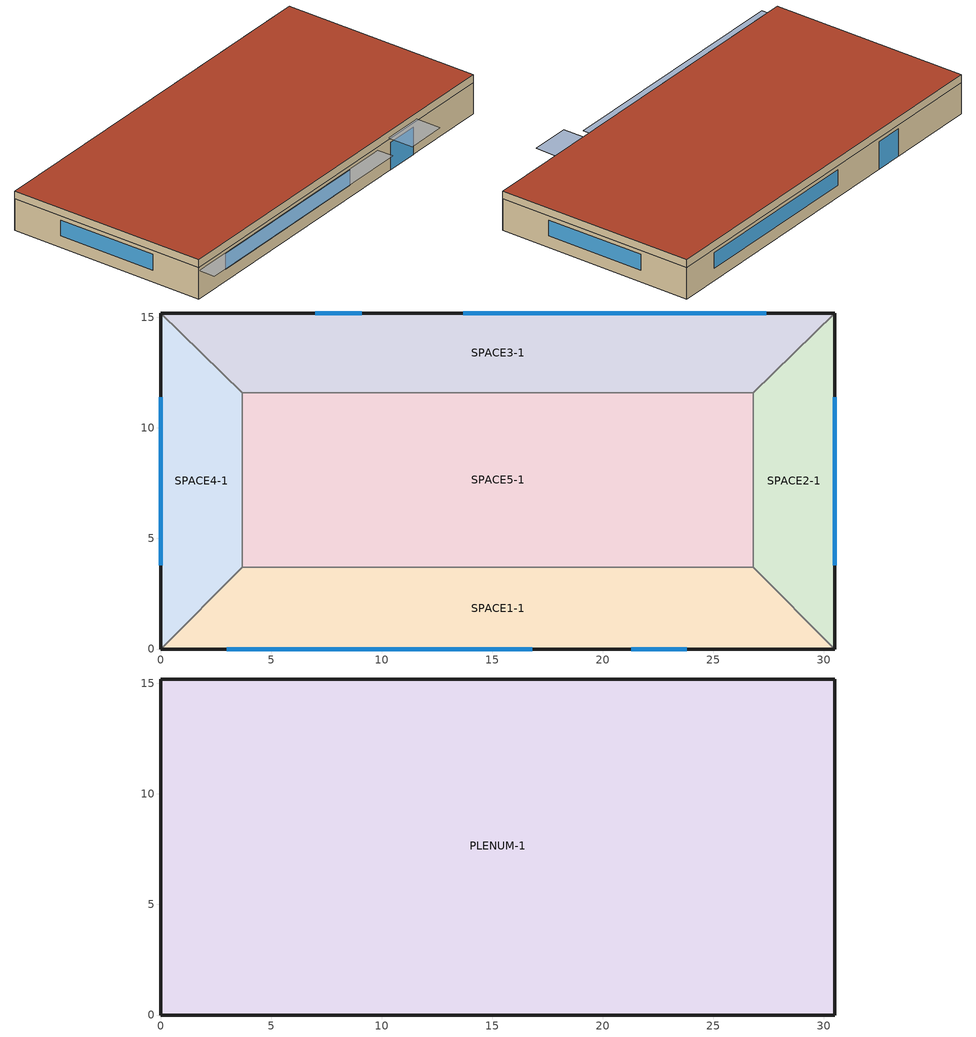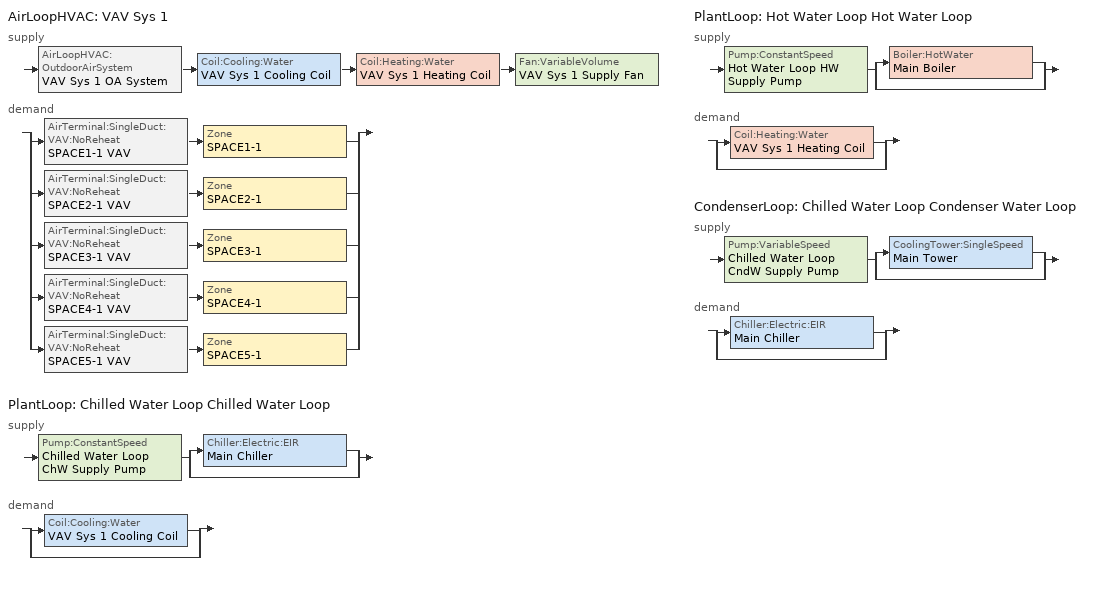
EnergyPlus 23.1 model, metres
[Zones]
SPACE3-1
 floor ground (FLOOR-SLAB-1): 26.8,11.6 3.7,11.6 0,15.2 30.5,15.2 z0
 wall outside (WALL-1): 30.5,15.2 0,15.2 z0:2.4
 wall to SPACE2-1 (INT-WALL-1): 26.8,11.6 30.5,15.2 z0:2.4
 wall to SPACE4-1 (INT-WALL-1): 0,15.2 3.7,11.6 z0:2.4
 wall to SPACE5-1 (INT-WALL-1): 3.7,11.6 26.8,11.6 z0:2.4
 window (Sgl Grey 3mm): 9.1,15.2 7,15.2 z0:2.1
 window (Dbl Clr 3mm/13mm Air): 27.4,15.2 13.7,15.2 z0.9:2.1
SPACE1-1
 floor ground (FLOOR-SLAB-1): 26.8,3.7 30.5,0 0,0 3.7,3.7 z0
 wall outside (WALL-1): 0,0 30.5,0 z0:2.4
 wall to SPACE2-1 (INT-WALL-1): 30.5,0 26.8,3.7 z0:2.4
 wall to SPACE4-1 (INT-WALL-1): 3.7,3.7 0,0 z0:2.4
 wall to SPACE5-1 (INT-WALL-1): 26.8,3.7 3.7,3.7 z0:2.4
 window (Sgl Grey 3mm): 21.3,0 23.8,0 z0:2.1
 window (Dbl Clr 3mm/13mm Air): 3,0 16.8,0 z0.9:2.1
SPACE2-1
 floor ground (FLOOR-SLAB-1): 26.8,11.6 30.5,15.2 30.5,0 26.8,3.7 z0
 wall outside (WALL-1): 30.5,0 30.5,15.2 z0:2.4
 wall to SPACE5-1 (INT-WALL-1): 26.8,11.6 26.8,3.7 z0:2.4
 window (Dbl Clr 3mm/13mm Air): 30.5,3.8 30.5,11.4 z0.9:2.1
SPACE4-1
 floor ground (FLOOR-SLAB-1): 3.7,3.7 0,0 0,15.2 3.7,11.6 z0
 wall outside (WALL-1): 0,15.2 0,0 z0:2.4
 wall to SPACE5-1 (INT-WALL-1): 3.7,3.7 3.7,11.6 z0:2.4
 window (Dbl Clr 3mm/13mm Air): 0,11.4 0,3.8 z0.9:2.1
SPACE5-1
 floor ground (FLOOR-SLAB-1): 26.8,11.6 26.8,3.7 3.7,3.7 3.7,11.6 z0
PLENUM-1
 floor to SPACE1-1 (CLNG-1): 26.8,3.7 30.5,0 0,0 3.7,3.7 z2.4
 floor to SPACE2-1 (CLNG-1): 26.8,11.6 30.5,15.2 30.5,0 26.8,3.7 z2.4
 floor to SPACE3-1 (CLNG-1): 26.8,11.6 3.7,11.6 0,15.2 30.5,15.2 z2.4
 floor to SPACE4-1 (CLNG-1): 3.7,3.7 0,0 0,15.2 3.7,11.6 z2.4
 floor to SPACE5-1 (CLNG-1): 26.8,11.6 26.8,3.7 3.7,3.7 3.7,11.6 z2.4
 wall outside (WALL-1): 30.5,15.2 0,15.2 0,0 30.5,0 30.5,15.2 z2.4:3
 roof outside (ROOF-1): 0,15.2 0,0 30.5,0 30.5,15.2 z3
shading: 0,-1.3 0,0 19.8,0 19.8,-1.3 z2.2; 21,-2 21,0 24.1,0 24.1,-2 z2.6
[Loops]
AirLoopHVAC 'VAV Sys 1'
 supply: AirLoopHVAC:OutdoorAirSystem 'VAV Sys 1 OA System' > Coil:Cooling:Water 'VAV Sys 1 Cooling Coil' > Coil:Heating:Water 'VAV Sys 1 Heating Coil' > Fan:VariableVolume 'VAV Sys 1 Supply Fan'
 demand: split
  | AirTerminal:SingleDuct:VAV:NoReheat 'SPACE1-1 VAV' > Zone 'SPACE1-1'
  | AirTerminal:SingleDuct:VAV:NoReheat 'SPACE2-1 VAV' > Zone 'SPACE2-1'
  | AirTerminal:SingleDuct:VAV:NoReheat 'SPACE3-1 VAV' > Zone 'SPACE3-1'
  | AirTerminal:SingleDuct:VAV:NoReheat 'SPACE4-1 VAV' > Zone 'SPACE4-1'
  | AirTerminal:SingleDuct:VAV:NoReheat 'SPACE5-1 VAV' > Zone 'SPACE5-1'
PlantLoop 'Chilled Water Loop Chilled Water Loop'
 supply: Pump:ConstantSpeed 'Chilled Water Loop ChW Supply Pump' > split
  | Chiller:Electric:EIR 'Main Chiller'
  | bypass
 demand: split
  | Coil:Cooling:Water 'VAV Sys 1 Cooling Coil'
  | bypass
PlantLoop 'Hot Water Loop Hot Water Loop'
 supply: Pump:ConstantSpeed 'Hot Water Loop HW Supply Pump' > split
  | Boiler:HotWater 'Main Boiler'
  | bypass
 demand: split
  | Coil:Heating:Water 'VAV Sys 1 Heating Coil'
  | bypass
CondenserLoop 'Chilled Water Loop Condenser Water Loop'
 supply: Pump:VariableSpeed 'Chilled Water Loop CndW Supply Pump' > split
  | CoolingTower:SingleSpeed 'Main Tower'
  | bypass
 demand: split
  | Chiller:Electric:EIR 'Main Chiller'
  | bypass
[Building]
Building: Loads convergence tolerance value=0.04; Maximum number of warmup days=25; Minimum number of warmup days=6; North axis=30; Solar distribution=FullExterior; Temperature convergence tolerance value=0.4; Terrain=City
[Site:GroundTemperature:BuildingSurface]
21.5, 21.4, 21.5, 21.5, 22, 22.9, 23, 23.1, 23.1, 22.2, 21.7, 21.6
[Site:Location]
CHICAGO_IL_USA TMY2-94846: Elevation=190; Latitude=41.78; Longitude=-87.75; Time zone=-6
[SizingPeriod:DesignDay] Barometric pressure=99063; Day of month=21; Daylight saving time indicator=No; Humidity condition type=WetBulb; Rain indicator=No; Snow indicator=No; Solar model indicator=ASHRAEClearSky
Name | Daily dry bulb temperature range | Day type | Maximum dry bulb temperature | Month | Sky clearness | Wetbulb or dewpoint at maximum dry bulb | Wind direction | Wind speed
CHICAGO_IL_USA Annual Cooling 1% Design Conditions DB/MCWB | 10.7 | SummerDesignDay | 31.5 | 7 | 1 | 23 | 230 | 5.3
CHICAGO_IL_USA Annual Heating 99% Design Conditions DB | 0 | WinterDesignDay | -17.3 | 1 | 0 | -17.3 | 270 | 4.9
[Construction]
CLNG-1: MAT-CLNG-1
Dbl Clr 3mm/13mm Air: CLEAR 3MM, AIR 13MM, CLEAR 3MM
FLOOR-SLAB-1: CC03
INT-WALL-1: GP02, AL21, GP02
ROOF-1: RG01, BR01, IN46, WD01
Sgl Grey 3mm: GREY 3MM
WALL-1: WD01, PW03, IN02, GP01
[Material] Thermal absorptance=0.9
Name | Conductivity | Density | Roughness | Solar absorptance | Specific heat | Thickness | Visible absorptance
BR01 | 0.162 | 1121 | VeryRough | 0.7 | 1464 | 0.0095 | 0.7
CC03 | 1.31 | 2243 | MediumRough | 0.65 | 837 | 0.1016 | 0.65
GP01 | 0.16 | 801 | MediumSmooth | 0.75 | 837 | 0.0127 | 0.75
GP02 | 0.16 | 801 | MediumSmooth | 0.75 | 837 | 0.0159 | 0.75
IN02 | 0.043 | 10 | Rough | 0.75 | 837 | 0.0901 | 0.75
IN46 | 0.023 | 24 | VeryRough | 0.5 | 1590 | 0.0762 | 0.5
PW03 | 0.115 | 545 | MediumSmooth | 0.78 | 1213 | 0.0127 | 0.78
RG01 | 1.442 | 881 | Rough | 0.65 | 1674 | 0.0127 | 0.65
WD01 | 0.115 | 513 | MediumSmooth | 0.78 | 1381 | 0.0191 | 0.78
[Material:AirGap]
AL21: Thermal resistance=0.157
[Material:NoMass]
MAT-CLNG-1: Roughness=Rough; Solar absorptance=0.65; Thermal absorptance=0.65; Thermal resistance=0.652259; Visible absorptance=0.65
[WindowMaterial:Gas]
AIR 13MM: Gas type=Air; Thickness=0.0127
[WindowMaterial:Glazing] Back side infrared hemispherical emissivity=0.84; Conductivity=0.9; Front side infrared hemispherical emissivity=0.84; Infrared transmittance at normal incidence=0; Optical data type=SpectralAverage; Thickness=0.003
Name | Back side solar reflectance at normal incidence | Back side visible reflectance at normal incidence | Front side solar reflectance at normal incidence | Front side visible reflectance at normal incidence | Solar transmittance at normal incidence | Visible transmittance at normal incidence
CLEAR 3MM | 0.075 | 0.081 | 0.075 | 0.081 | 0.837 | 0.898
GREY 3MM | 0.061 | 0.061 | 0.061 | 0.061 | 0.626 | 0.611
[AirLoopHVAC]
VAV Sys 1: Design supply air flow rate=Autosize
[AirLoopHVAC:ReturnPlenum]
VAV Sys 1 Return Plenum: Zone=PLENUM-1
[AirTerminal:SingleDuct:VAV:NoReheat] Constant minimum air flow fraction=0.3; Maximum air flow rate=Autosize; Zone minimum air flow input method=Constant
SPACE1-1 VAV; SPACE2-1 VAV; SPACE3-1 VAV; SPACE4-1 VAV; SPACE5-1 VAV
[AvailabilityManager:LowTemperatureTurnOff]
Chilled Water Loop Availability Low Temp Off: Temperature=7.22
[AvailabilityManager:NightCycle]
VAV Sys 1 Availability: Applicability schedule=HVACTemplate-Always 1; Control type=CycleOnAny; Cycling run time=3600; Cycling run time control type=FixedRunTime; Fan schedule=FanAvailSched; Thermostat tolerance=0.2
[Boiler:HotWater]
Main Boiler: Boiler flow mode=ConstantFlow; Design water flow rate=Autosize; Efficiency curve temperature evaluation variable=LeavingBoiler; Fuel type=NaturalGas; Maximum part load ratio=1.1; Minimum part load ratio=0; Nominal capacity=Autosize; Nominal thermal efficiency=0.8; Normalized boiler efficiency curve=Main Boiler Efficiency Curve; Optimum part load ratio=1; Parasitic electric load=0; Sizing factor=1; Water outlet upper temperature limit=100
[Chiller:Electric:EIR]
Main Chiller: Chiller flow mode=ConstantFlow; Condenser type=WaterCooled; Cooling capacity function of temperature curve=Main Chiller RecipCapFT; Design heat recovery water flow rate=0; Electric input to cooling output ratio function of part load ratio curve=Main Chiller RecipEIRFPLR; Electric input to cooling output ratio function of temperature curve=Main Chiller RecipEIRFT; Fraction of compressor electric consumption rejected by condenser=1; Leaving chilled water lower temperature limit=5; Maximum part load ratio=1; Minimum part load ratio=0; Minimum unloading ratio=0.25; Optimum part load ratio=1; Reference capacity=Autosize; Reference chilled water flow rate=Autosize; Reference condenser fluid flow rate=Autosize; Reference cop=3.2; Reference entering condenser fluid temperature=29.4; Reference leaving chilled water temperature=6.67; Sizing factor=1
[Coil:Cooling:Water]
VAV Sys 1 Cooling Coil: Design air flow rate=Autosize; Design inlet air humidity ratio=Autosize; Design inlet air temperature=Autosize; Design inlet water temperature=Autosize; Design outlet air humidity ratio=Autosize; Design outlet air temperature=Autosize; Design water flow rate=Autosize; Heat exchanger configuration=CrossFlow; Type of analysis=DetailedAnalysis
[Coil:Heating:Water]
VAV Sys 1 Heating Coil: Maximum water flow rate=Autosize; Performance input method=UFactorTimesAreaAndDesignWaterFlowRate; Rated capacity=Autosize; Rated inlet air temperature=16.6; Rated inlet water temperature=82.2; Rated outlet air temperature=32.2; Rated outlet water temperature=71.1; Rated ratio for air and water convection=0.5; U factor times area value=Autosize
[CondenserEquipmentList]
Chilled Water Loop All Condensers: Main Tower, CoolingTower:SingleSpeed
[CondenserEquipmentOperationSchemes]
Chilled Water Loop Condenser Operation: Control scheme 1=Chilled Water Loop Condenser Operation All Hours; Control scheme 1 schedule=HVACTemplate-Always 1
[CondenserLoop]
Chilled Water Loop Condenser Water Loop: Condenser equipment operation scheme=Chilled Water Loop Condenser Operation; Condenser loop volume=Autocalculate; Fluid type=Water; Load distribution scheme=SequentialLoad; Maximum loop flow rate=Autosize; Maximum loop temperature=80; Minimum loop flow rate=0; Minimum loop temperature=5
[Controller:OutdoorAir]
VAV Sys 1 OA Controller: Economizer control action type=ModulateFlow; Economizer control type=DifferentialDryBulb; Economizer maximum limit dry bulb temperature=19; Economizer minimum limit dry bulb temperature=4; Lockout type=NoLockout; Maximum outdoor air flow rate=Autosize; Minimum limit type=FixedMinimum; Minimum outdoor air flow rate=Autosize; Minimum outdoor air schedule=Min OA Sched
[Controller:WaterCoil] Actuator variable=Flow; Control variable=Temperature; Controller convergence tolerance=Autosize; Maximum actuated flow=Autosize; Minimum actuated flow=0
Name | Action
VAV Sys 1 Cooling Coil Controller | Reverse
VAV Sys 1 Heating Coil Controller | Normal
[CoolingTower:SingleSpeed]
Main Tower: Blowdown calculation mode=ConcentrationRatio; Blowdown concentration ratio=3; Capacity control=FanCycling; Design air flow rate=Autosize; Design fan power=Autosize; Design u factor times area value=Autosize; Design water flow rate=Autosize; Drift loss percent=0.008; Evaporation loss mode=SaturatedExit; Free convection capacity=Autocalculate; Free convection regime air flow rate=Autocalculate; Free convection regime u factor times area value=Autocalculate; Performance input method=UFactorTimesAreaAndDesignWaterFlowRate; Sizing factor=1
[DesignSpecification:OutdoorAir] Outdoor air flow per person=0.00944; Outdoor air flow per zone=0; Outdoor air flow per zone floor area=0; Outdoor air method=Flow/Person
SZ DSOA SPACE1-1; SZ DSOA SPACE2-1; SZ DSOA SPACE3-1; SZ DSOA SPACE4-1; SZ DSOA SPACE5-1
[DesignSpecification:ZoneAirDistribution] Zone air distribution effectiveness in cooling mode=1; Zone air distribution effectiveness in heating mode=1
SZ DSZAD SPACE1-1; SZ DSZAD SPACE2-1; SZ DSZAD SPACE3-1; SZ DSZAD SPACE4-1; SZ DSZAD SPACE5-1
[Fan:VariableVolume]
VAV Sys 1 Supply Fan: Availability schedule=FanAvailSched; Fan power coefficient 1=0.350712; Fan power coefficient 2=0.308505; Fan power coefficient 3=-0.541374; Fan power coefficient 4=0.871988; Fan power coefficient 5=0; Fan power minimum flow fraction=0.25; Fan power minimum flow rate input method=Fraction; Fan total efficiency=0.7; Maximum flow rate=Autosize; Motor efficiency=0.9; Motor in airstream fraction=1; Pressure rise=600
[Lights] Design level calculation method=LightingLevel; End use subcategory=GeneralLights; Fraction radiant=0.59; Fraction replaceable=0; Fraction visible=0.2; Return air fraction=0.2; Schedule=LIGHTS-1
Name | Lighting level | Zone or zonelist or space or spacelist
SPACE1-1 Lights 1 | 1584 | SPACE1-1
SPACE2-1 Lights 1 | 684 | SPACE2-1
SPACE3-1 Lights 1 | 1584 | SPACE3-1
SPACE4-1 Lights 1 | 684 | SPACE4-1
SPACE5-1 Lights 1 | 2964 | SPACE5-1
[People] Activity level schedule=ActSchd; Fraction radiant=0.3; Number of people calculation method=People; Number of people schedule=OCCUPY-1
Name | Number of people | Zone or zonelist or space or spacelist
SPACE1-1 People 1 | 50 | SPACE1-1
SPACE2-1 People 1 | 5 | SPACE2-1
SPACE3-1 People 1 | 11 | SPACE3-1
SPACE4-1 People 1 | 5 | SPACE4-1
SPACE5-1 People 1 | 20 | SPACE5-1
[PlantEquipmentList]
Chilled Water Loop All Chillers: Main Chiller, Chiller:Electric:EIR
Hot Water Loop All Equipment: Main Boiler, Boiler:HotWater
[PlantEquipmentOperation:CoolingLoad] Load range 1 lower limit=0; Load range 1 upper limit=1e+15
Name | Range 1 equipment list
Chilled Water Loop Chiller Operation All Hours | Chilled Water Loop All Chillers
Chilled Water Loop Condenser Operation All Hours | Chilled Water Loop All Condensers
[PlantEquipmentOperation:HeatingLoad]
Hot Water Loop Operation All Hours: Load range 1 lower limit=0; Load range 1 upper limit=1e+15; Range 1 equipment list=Hot Water Loop All Equipment
[PlantEquipmentOperationSchemes] Control scheme 1 schedule=HVACTemplate-Always 1
Name | Control scheme 1
Chilled Water Loop Chiller Operation | Chilled Water Loop Chiller Operation All Hours
Hot Water Loop Operation | Hot Water Loop Operation All Hours
[PlantLoop] Fluid type=Water; Load distribution scheme=SequentialLoad; Maximum loop flow rate=Autosize; Minimum loop flow rate=0; Plant loop demand calculation scheme=SingleSetpoint; Plant loop volume=Autocalculate
Name | Common pipe simulation | Maximum loop temperature | Minimum loop temperature | Plant equipment operation scheme
Chilled Water Loop Chilled Water Loop | None | 98 | 1 | Chilled Water Loop Chiller Operation
Hot Water Loop Hot Water Loop |  | 100 | 10 | Hot Water Loop Operation
[Pump:ConstantSpeed] Design flow rate=Autosize; Design power consumption=Autosize; Design pump head=179352; Fraction of motor inefficiencies to fluid stream=0; Motor efficiency=0.9; Pump control type=Intermittent
Chilled Water Loop ChW Supply Pump; Hot Water Loop HW Supply Pump
[Pump:VariableSpeed]
Chilled Water Loop CndW Supply Pump: Design maximum flow rate=Autosize; Design minimum flow rate=0; Design power consumption=Autosize; Design pump head=179352; Fraction of motor inefficiencies to fluid stream=0; Motor efficiency=0.9; Pump control type=Intermittent; Coefficient 1 of the part load performance curve=0; Coefficient 2 of the part load performance curve=0; Coefficient 3 of the part load performance curve=1; Coefficient 4 of the part load performance curve=0
[SetpointManager:MixedAir] Control variable=Temperature
Name | Setpoint node or nodelist
VAV Sys 1 Cooling Coil Air Temp Manager | VAV Sys 1 Mixed Air Nodes
VAV Sys 1 Heating Coil Air Temp Manager | VAV Sys 1 Heating Coil Outlet
[SetpointManager:Scheduled] Control variable=Temperature
Name | Schedule | Setpoint node or nodelist
Chilled Water Loop ChW Temp Manager | CoolWater-SetP | Chilled Water Loop ChW Supply Setpoint Nodes
Chilled Water Loop CndW Temp Manager | CoolWater-SetP | Chilled Water Loop CndW Supply Setpoint Nodes
VAV Sys 1 Cooling Supply Air Temp Manager | HVACTemplate-Always 12.8 | VAV Sys 1 Supply Fan Outlet
VAV Sys 1 Heating Supply Air Temp Manager | HVACTemplate-Always 10.0 | VAV Sys 1 Supply Path Inlet
Hot Water Loop HW Temp Manager | HotWater-SetP | Hot Water Loop HW Supply Setpoint Nodes
[Sizing:Plant]
Name | Design loop exit temperature | Loop design temperature difference | Loop type
Hot Water Loop Hot Water Loop | 82 | 11 | Heating
Chilled Water Loop Chilled Water Loop | 7.22 | 6.67 | Cooling
Chilled Water Loop Condenser Water Loop | 29.4 | 5.6 | Condenser
[Sizing:System]
VAV Sys 1: 100 outdoor air in cooling=No; 100 outdoor air in heating=No; Central cooling capacity control method=OnOff; Central cooling design supply air humidity ratio=0.008; Central cooling design supply air temperature=12.8; Central heating design supply air humidity ratio=0.008; Central heating design supply air temperature=10; Central heating maximum system air flow ratio=0.3; Cooling design capacity=Autosize; Cooling design capacity method=CoolingDesignCapacity; Cooling supply air flow rate=0; Cooling supply air flow rate method=DesignDay; Design outdoor air flow rate=Autosize; Heating design capacity=Autosize; Heating design capacity method=HeatingDesignCapacity; Heating supply air flow rate=0; Heating supply air flow rate method=DesignDay; Precool design humidity ratio=0.008; Precool design temperature=11; Preheat design humidity ratio=0.008; Preheat design temperature=7.2; System outdoor air method=ZoneSum; Type of load to size on=Sensible; Type of zone sum to use=NonCoincident; Zone maximum outdoor air fraction=1
[Sizing:Zone] Cooling design air flow method=DesignDay; Cooling design air flow rate=0; Cooling minimum air flow fraction=0; Heating design air flow method=DesignDay; Heating design air flow rate=0; Heating maximum air flow fraction=0; Zone cooling design supply air humidity ratio=0.008; Zone cooling design supply air temperature=12.8; Zone cooling design supply air temperature difference=11.11; Zone cooling design supply air temperature input method=SupplyAirTemperature; Zone heating design supply air humidity ratio=0.008; Zone heating design supply air temperature=50; Zone heating design supply air temperature input method=SupplyAirTemperature
Name | Design specification outdoor air object | Design specification zone air distribution object
SPACE1-1 | SZ DSOA SPACE1-1 | SZ DSZAD SPACE1-1
SPACE2-1 | SZ DSOA SPACE2-1 | SZ DSZAD SPACE2-1
SPACE3-1 | SZ DSOA SPACE3-1 | SZ DSZAD SPACE3-1
SPACE4-1 | SZ DSOA SPACE4-1 | SZ DSZAD SPACE4-1
SPACE5-1 | SZ DSOA SPACE5-1 | SZ DSZAD SPACE5-1
[ThermostatSetpoint:DualSetpoint]
All Zones Dual SP Control: Cooling setpoint temperature schedule=Clg-SetP-Sch; Heating setpoint temperature schedule=Htg-SetP-Sch
[Zone] Multiplier=1; Type=1
Name | Ceiling height | Volume
PLENUM-1 | 0.6096 | 283.2
SPACE1-1; SPACE3-1 | 2.4384 | 239.247
SPACE2-1; SPACE4-1 | 2.4384 | 103.311
SPACE5-1 | 2.4384 | 447.683
[ZoneControl:Thermostat] Control 1=All Zones Dual SP Control; Control type schedule=HVACTemplate-Always 4
Name | Zone or zonelist
SPACE1-1 Thermostat | SPACE1-1
SPACE2-1 Thermostat | SPACE2-1
SPACE3-1 Thermostat | SPACE3-1
SPACE4-1 Thermostat | SPACE4-1
SPACE5-1 Thermostat | SPACE5-1
[Zone equipment]
SPACE1-1: SPACE1-1 VAV
SPACE2-1: SPACE2-1 VAV
SPACE3-1: SPACE3-1 VAV
SPACE4-1: SPACE4-1 VAV
SPACE5-1: SPACE5-1 VAV
[ZoneInfiltration:DesignFlowRate] Constant term coefficient=0; Design flow rate calculation method=Flow/Zone; Schedule=INFIL-SCH; Temperature term coefficient=0; Velocity squared term coefficient=0; Velocity term coefficient=0.2237
Name | Design flow rate | Zone or zonelist or space or spacelist
SPACE1-1 Infil 1 | 0.0167 | SPACE1-1
SPACE2-1 Infil 1 | 0.00717 | SPACE2-1
SPACE3-1 Infil 1 | 0.0167 | SPACE3-1
SPACE4-1 Infil 1 | 0.00717 | SPACE4-1
SPACE5-1 Infil 1 | 0.031089 | SPACE5-1
[Curve:Biquadratic] Maximum value of x=10; Maximum value of y=35; Minimum value of x=5; Minimum value of y=24
Name | Coefficient1 constant | Coefficient2 x | Coefficient3 x 2 | Coefficient4 y | Coefficient5 y 2 | Coefficient6 x y
Main Chiller RecipCapFT | 0.507883 | 0.145228 | -0.00625644 | -0.0011178 | -0.0001296 | -0.00028188
Main Chiller RecipEIRFT | 1.03076 | -0.103536 | 0.00710208 | 0.0093186 | 0.00031752 | -0.00104328
[Curve:Quadratic] Maximum value of x=1; Minimum value of x=0
Name | Coefficient1 constant | Coefficient2 x | Coefficient3 x 2
Main Boiler Efficiency Curve | 0.97 | 0.0633 | -0.0333
Main Chiller RecipEIRFPLR | 0.088065 | 1.137742 | -0.225806
[Schedule:Compact]
ActSchd: Through: 12/31, For: AllDays, Until: 24:00, 117.24
Clg-SetP-Sch: Through: 12/31, For: AllDays, Until: 24:00, 32
FanAvailSched; HVACTemplate-Always 1; Min OA Sched: Through: 12/31, For: AllDays, Until: 24:00, 1
HVACTemplate-Always 4: Through: 12/31, For: AllDays, Until: 24:00, 4
HVACTemplate-Always 10.0: Through: 12/31, For: AllDays, Until: 24:00, 10
HVACTemplate-Always 12.8: Through: 12/31, For: AllDays, Until: 24:00, 12.8
Htg-SetP-Sch: Through: 12/31, For: AllDays, Until: 24:00, 28
INFIL-SCH: Through: 12/31, For: WeekDays CustomDay1 CustomDay2, Until: 7:00, 1, Until: 18:00, 0, Until: 24:00, 1, For: Weekends Holiday, Until: 24:00, 1, For: SummerDesignDay, Until: 24:00, 1, For: WinterDesignDay, Until: 24:00, 1
LIGHTS-1: Through: 12/31, For: WeekDays SummerDesignDay CustomDay1 CustomDay2, Until: 8:00, 0.05, Until: 9:00, 0.9, Until: 10:00, 0.95, Until: 11:00, 1, Until: 12:00, 0.95, Until: 13:00, 0.8, Until: 14:00, 0.9, Until: 18:00, 1, Until: 19:00, 0.6, Until: 21:00, 0.4, Until: 24:00, 0.05, For: Weekends WinterDesignDay Holiday, Until: 24:00, 0.05
OCCUPY-1: Through: 12/31, For: Alldays, Until: 24:00, 1
HotWater-SetP: Through: 12/31, For: Alldays, Until: 24:00, 90
CoolWater-SetP: Through: 12/31, For: AllDays, Until: 24:00, 20
